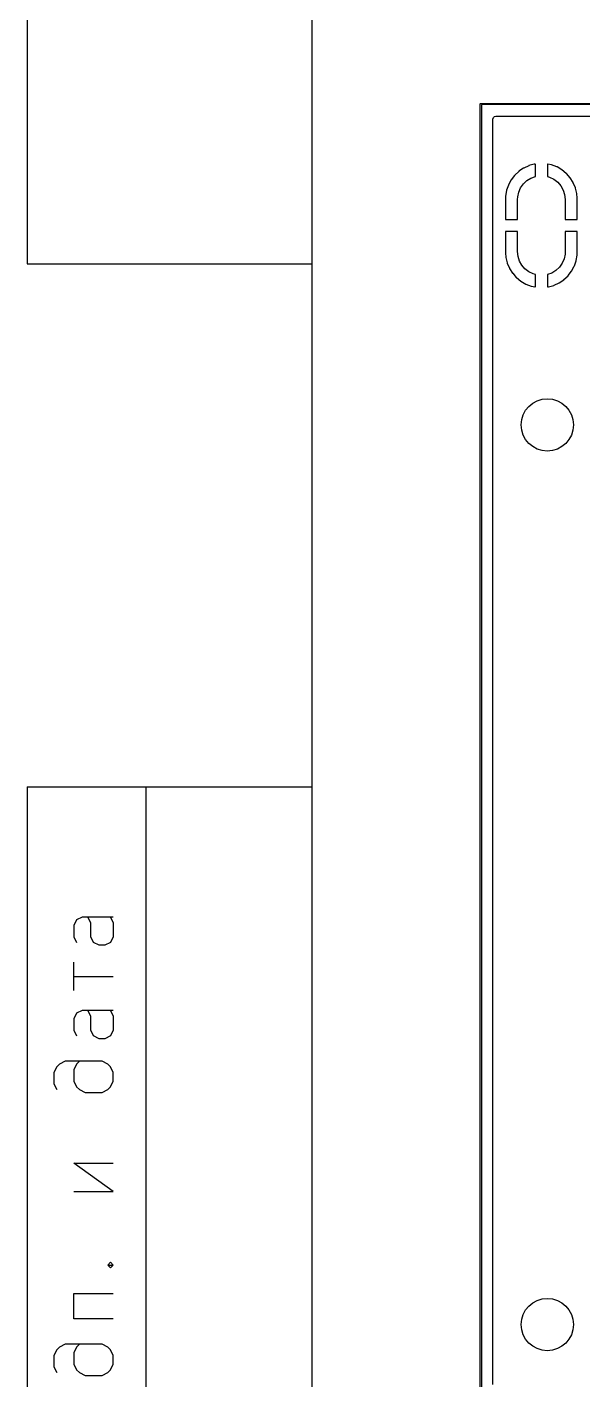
# Model space of a CAD drawing. Extents: x 0.3 to 11.5, y -8.2 to 3.2.
# Drawn here: x 0.315 to 1.236, y -3.345 to -1.104 of the extents above; entities that cross this region are included whole.
import ezdxf

# ---------------------------------------------------------------- set-up
doc = ezdxf.new("R2010")
doc.units = 0
doc.header["$MEASUREMENT"] = 0
doc.layers.add('BLACK', color=7, linetype='CONTINUOUS')

msp = doc.modelspace()

# ---------------------------------------------------------------- linework, layer by layer
at = {"layer": 'BLACK', "linetype": 'CONTINUOUS'}
for p, q in [((0.31496, 3.22806), (0.31496, -1.49635)), ((0.7874, -8.07115), (0.7874, -0.19685)), ((1.06575, -1.2315), (1.0659, -1.23114)), ((1.06575, -3.37717), (1.06575, -1.2315)), ((1.0659, -1.23114), (1.06604, -1.2308)), ((1.06604, -1.2308), (1.06638, -1.23066)), ((1.06604, -1.2308), (1.06604, -1.2308)), ((1.06604, -1.2308), (1.06604, -1.2308)), ((1.06638, -1.23066), (1.06674, -1.23051)), ((1.06674, -1.23051), (11.303, -1.2187)), ((11.302, -1.22067), (1.06772, -1.23248)), ((1.06772, -1.23248), (1.06772, -3.37618)), ((1.08676, -1.25645), (1.08754, -1.25377)), ((1.08754, -1.25377), (1.08966, -1.25194)), ((1.08966, -1.25194), (1.09171, -1.25149)), ((1.09171, -1.25149), (1.26451, -1.25129)), ((1.08676, -3.35219), (1.08676, -1.25645)), ((1.12966, -1.34309), (1.12301, -1.34938)), ((1.12997, -1.34284), (1.12966, -1.34309)), ((1.13754, -1.33769), (1.12997, -1.34284)), ((1.13789, -1.3375), (1.13754, -1.33769)), ((1.14619, -1.33363), (1.13789, -1.3375)), ((1.14656, -1.33349), (1.14619, -1.33363)), ((1.15537, -1.331), (1.14656, -1.33349)), ((1.15576, -1.33092), (1.15537, -1.331)), ((1.15646, -1.33084), (1.15576, -1.33092)), ((1.15697, -1.33092), (1.15646, -1.33084)), ((1.15713, -1.33147), (1.15697, -1.33092)), ((1.15713, -1.35131), (1.15713, -1.33147)), ((1.17727, -1.331), (1.17713, -1.33139)), ((1.17713, -1.33139), (1.17713, -1.3515)), ((1.17783, -1.33095), (1.17727, -1.331)), ((1.18375, -1.33219), (1.17783, -1.33095)), ((1.18413, -1.3323), (1.18375, -1.33219)), ((1.19268, -1.33558), (1.18413, -1.3323)), ((1.19304, -1.33575), (1.19268, -1.33558)), ((1.20095, -1.34036), (1.19304, -1.33575)), ((1.20128, -1.34059), (1.20095, -1.34036)), ((1.20835, -1.3464), (1.20128, -1.34059)), ((1.11248, -1.36571), (1.1095, -1.37437)), ((1.11264, -1.36535), (1.11248, -1.36571)), ((1.11697, -1.35728), (1.11264, -1.36535)), ((1.11718, -1.35695), (1.11697, -1.35728)), ((1.12274, -1.34967), (1.11718, -1.35695)), ((1.12301, -1.34938), (1.12274, -1.34967)), ((1.13276, -1.37016), (1.13733, -1.36364)), ((1.13733, -1.36364), (1.14311, -1.35818)), ((1.14311, -1.35818), (1.14987, -1.35398)), ((1.14987, -1.35398), (1.15713, -1.35131)), ((1.17713, -1.3515), (1.18085, -1.35247)), ((1.18085, -1.35247), (1.18799, -1.35598)), ((1.18799, -1.35598), (1.19428, -1.36086)), ((1.19428, -1.36086), (1.19946, -1.3669)), ((1.19946, -1.3669), (1.20332, -1.37386)), ((1.20864, -1.34667), (1.20835, -1.3464)), ((1.21469, -1.35354), (1.20864, -1.34667)), ((1.21493, -1.35386), (1.21469, -1.35354)), ((1.21981, -1.36161), (1.21493, -1.35386)), ((1.21999, -1.36196), (1.21981, -1.36161)), ((1.22357, -1.37039), (1.21999, -1.36196)), ((1.1078, -1.38413), (1.10776, -1.38506)), ((1.10776, -1.38506), (1.10776, -1.38517)), ((1.10776, -1.38517), (1.10776, -1.42196)), ((1.10784, -1.38382), (1.1078, -1.38413)), ((1.1094, -1.37475), (1.10784, -1.38382)), ((1.1095, -1.37437), (1.1094, -1.37475)), ((1.12776, -1.38937), (1.12798, -1.38525)), ((1.12776, -1.42268), (1.12776, -1.38937)), ((1.12798, -1.38525), (1.1296, -1.37747)), ((1.1296, -1.37747), (1.13276, -1.37016)), ((1.20332, -1.37386), (1.2057, -1.38145)), ((1.2057, -1.38145), (1.2065, -1.38937)), ((1.2065, -1.38937), (1.2065, -1.42268)), ((1.2237, -1.37076), (1.22357, -1.37039)), ((1.22588, -1.37965), (1.2237, -1.37076)), ((1.22594, -1.38005), (1.22588, -1.37965)), ((1.22649, -1.38687), (1.22594, -1.38005)), ((1.2265, -1.38707), (1.22649, -1.38687)), ((1.2265, -1.42214), (1.2265, -1.38707)), ((1.10776, -1.42196), (1.10794, -1.42256)), ((1.10794, -1.42256), (1.10799, -1.42261)), ((1.10799, -1.42261), (1.10829, -1.42268)), ((1.10829, -1.42268), (1.12776, -1.42268)), ((1.2065, -1.42268), (1.22579, -1.42268)), ((1.22579, -1.42268), (1.22639, -1.4225)), ((1.22639, -1.4225), (1.22643, -1.42245)), ((1.22643, -1.42245), (1.2265, -1.42214)), ((1.10783, -1.44291), (1.10776, -1.44321)), ((1.10776, -1.44321), (1.10776, -1.47829)), ((1.10787, -1.44285), (1.10783, -1.44291)), ((1.10847, -1.44268), (1.10787, -1.44285)), ((1.12776, -1.44268), (1.10847, -1.44268)), ((1.12776, -1.47598), (1.12776, -1.44268)), ((1.22597, -1.44268), (1.2065, -1.44268)), ((1.2065, -1.44268), (1.2065, -1.47598)), ((1.22627, -1.44274), (1.22597, -1.44268)), ((1.22632, -1.44279), (1.22627, -1.44274)), ((1.2265, -1.44339), (1.22632, -1.44279)), ((1.2265, -1.48018), (1.2265, -1.44339)), ((1.10776, -1.47829), (1.10777, -1.47848)), ((1.10777, -1.47848), (1.10832, -1.48531)), ((1.12856, -1.4839), (1.12776, -1.47598)), ((1.2065, -1.47598), (1.20628, -1.4801)), ((0.31496, -1.49635), (0.7874, -1.49635)), ((1.10832, -1.48531), (1.10838, -1.4857)), ((1.10838, -1.4857), (1.11056, -1.49459)), ((1.11056, -1.49459), (1.11069, -1.49497)), ((1.11069, -1.49497), (1.11427, -1.5034)), ((1.13094, -1.49149), (1.12856, -1.4839)), ((1.1348, -1.49845), (1.13094, -1.49149)), ((1.13998, -1.50449), (1.1348, -1.49845)), ((1.2015, -1.49519), (1.19693, -1.50171)), ((1.20466, -1.48789), (1.2015, -1.49519)), ((1.20628, -1.4801), (1.20466, -1.48789)), ((1.21729, -1.50807), (1.22162, -1.50001)), ((1.22162, -1.50001), (1.22178, -1.49964)), ((1.22178, -1.49964), (1.22476, -1.49099)), ((1.22476, -1.49099), (1.22486, -1.4906)), ((1.22486, -1.4906), (1.22642, -1.48154)), ((1.22642, -1.48154), (1.22646, -1.48123)), ((1.22646, -1.48123), (1.2265, -1.48029)), ((1.2265, -1.48029), (1.2265, -1.48018)), ((1.11427, -1.5034), (1.11445, -1.50375)), ((1.11445, -1.50375), (1.11933, -1.5115)), ((1.11933, -1.5115), (1.11957, -1.51181)), ((1.11957, -1.51181), (1.12562, -1.51868)), ((1.12562, -1.51868), (1.12591, -1.51896)), ((1.12591, -1.51896), (1.13298, -1.52477)), ((1.14627, -1.50937), (1.13998, -1.50449)), ((1.15341, -1.51289), (1.14627, -1.50937)), ((1.15713, -1.51385), (1.15341, -1.51289)), ((1.15713, -1.53396), (1.15713, -1.51385)), ((1.18439, -1.51137), (1.17713, -1.51404)), ((1.17713, -1.51404), (1.17713, -1.53388)), ((1.19115, -1.50718), (1.18439, -1.51137)), ((1.19693, -1.50171), (1.19115, -1.50718)), ((1.19672, -1.52766), (1.20429, -1.52252)), ((1.20429, -1.52252), (1.2046, -1.52227)), ((1.2046, -1.52227), (1.21125, -1.51598)), ((1.21125, -1.51598), (1.21152, -1.51568)), ((1.21152, -1.51568), (1.21708, -1.50841)), ((1.21708, -1.50841), (1.21729, -1.50807)), ((1.13298, -1.52477), (1.13331, -1.52499)), ((1.13331, -1.52499), (1.14122, -1.5296)), ((1.14122, -1.5296), (1.14158, -1.52977)), ((1.14158, -1.52977), (1.15013, -1.53305)), ((1.15013, -1.53305), (1.15051, -1.53316)), ((1.15051, -1.53316), (1.15643, -1.5344)), ((1.15643, -1.5344), (1.15699, -1.53436)), ((1.15699, -1.53436), (1.15713, -1.53396)), ((1.17713, -1.53388), (1.17729, -1.53444)), ((1.17729, -1.53444), (1.1778, -1.53452)), ((1.1778, -1.53452), (1.1785, -1.53444)), ((1.1785, -1.53444), (1.17889, -1.53436)), ((1.17889, -1.53436), (1.1877, -1.53187)), ((1.1877, -1.53187), (1.18807, -1.53173)), ((1.18807, -1.53173), (1.19637, -1.52786)), ((1.19637, -1.52786), (1.19672, -1.52766)), ((0.31496, -2.36249), (0.7874, -2.36249)), ((0.31496, -2.36249), (0.31496, -8.07115)), ((0.51181, -2.36249), (0.51181, -8.07115)), ((0.39698, -2.58277), (0.3923, -2.59215)), ((0.3923, -2.59215), (0.3923, -2.61089)), ((0.40636, -2.57809), (0.39698, -2.58277)), ((0.45791, -2.57809), (0.40636, -2.57809)), ((0.42042, -2.58746), (0.41573, -2.57809)), ((0.42042, -2.61089), (0.42042, -2.58746)), ((0.45322, -2.57809), (0.45791, -2.58746)), ((0.45791, -2.58746), (0.45791, -2.61089)), ((0.3923, -2.61089), (0.39698, -2.62027)), ((0.4251, -2.62027), (0.42042, -2.61089)), ((0.43448, -2.62496), (0.4251, -2.62027)), ((0.45322, -2.62027), (0.44385, -2.62496)), ((0.45791, -2.61089), (0.45322, -2.62027)), ((0.44385, -2.62496), (0.43448, -2.62496)), ((0.3923, -2.69995), (0.3923, -2.65308)), ((0.3923, -2.67651), (0.45791, -2.67651)), ((0.40636, -2.73275), (0.39698, -2.73744)), ((0.45791, -2.73275), (0.40636, -2.73275)), ((0.42042, -2.74213), (0.41573, -2.73275)), ((0.45322, -2.73275), (0.45791, -2.74213)), ((0.39698, -2.73744), (0.3923, -2.74682)), ((0.3923, -2.74682), (0.3923, -2.76556)), ((0.42042, -2.76556), (0.42042, -2.74213)), ((0.45791, -2.74213), (0.45791, -2.76556)), ((0.3923, -2.76556), (0.39698, -2.77494)), ((0.4251, -2.77494), (0.42042, -2.76556)), ((0.43448, -2.77962), (0.4251, -2.77494)), ((0.45322, -2.77494), (0.44385, -2.77962)), ((0.45791, -2.76556), (0.45322, -2.77494)), ((0.44385, -2.77962), (0.43448, -2.77962)), ((0.36886, -2.82181), (0.36417, -2.82649)), ((0.37823, -2.81712), (0.36886, -2.82181)), ((0.43916, -2.81712), (0.37823, -2.81712)), ((0.39698, -2.82181), (0.3923, -2.83118)), ((0.40167, -2.81712), (0.39698, -2.82181)), ((0.44854, -2.82181), (0.43916, -2.81712)), ((0.45322, -2.82649), (0.44854, -2.82181)), ((0.36417, -2.82649), (0.35949, -2.83587)), ((0.35949, -2.83587), (0.35949, -2.85461)), ((0.3923, -2.83118), (0.3923, -2.84993)), ((0.45791, -2.83587), (0.45322, -2.82649)), ((0.45791, -2.84993), (0.45791, -2.83587)), ((0.35949, -2.85461), (0.36417, -2.86399)), ((0.3923, -2.84993), (0.39698, -2.8593)), ((0.39698, -2.8593), (0.40167, -2.86399)), ((0.40167, -2.86399), (0.41104, -2.86867)), ((0.43916, -2.86867), (0.44854, -2.86399)), ((0.44854, -2.86399), (0.45322, -2.8593)), ((0.45322, -2.8593), (0.45791, -2.84993)), ((0.41104, -2.86867), (0.43916, -2.86867)), ((0.45791, -3.03272), (0.3923, -2.98585)), ((0.3923, -2.98585), (0.45791, -2.98585)), ((0.3923, -3.03272), (0.45791, -3.03272)), ((0.44854, -3.15458), (0.45322, -3.14989)), ((0.45322, -3.15926), (0.44854, -3.15458)), ((0.44854, -3.15458), (0.45791, -3.15458)), ((0.45322, -3.14989), (0.45791, -3.15458)), ((0.45791, -3.15458), (0.45322, -3.15926)), ((0.3923, -3.24363), (0.3923, -3.20145)), ((0.3923, -3.20145), (0.45791, -3.20145)), ((0.45791, -3.24363), (0.3923, -3.24363)), ((0.36886, -3.2905), (0.36417, -3.29518)), ((0.37823, -3.28581), (0.36886, -3.2905)), ((0.43916, -3.28581), (0.37823, -3.28581)), ((0.39698, -3.2905), (0.3923, -3.29987)), ((0.40167, -3.28581), (0.39698, -3.2905)), ((0.44854, -3.2905), (0.43916, -3.28581)), ((0.45322, -3.29518), (0.44854, -3.2905)), ((0.36417, -3.29518), (0.35949, -3.30456)), ((0.35949, -3.30456), (0.35949, -3.32331)), ((0.3923, -3.29987), (0.3923, -3.31862)), ((0.45791, -3.30456), (0.45322, -3.29518)), ((0.45791, -3.31862), (0.45791, -3.30456)), ((0.35949, -3.32331), (0.36417, -3.33268)), ((0.3923, -3.31862), (0.39698, -3.32799)), ((0.39698, -3.32799), (0.40167, -3.33268)), ((0.40167, -3.33268), (0.41104, -3.33737)), ((0.41104, -3.33737), (0.43916, -3.33737)), ((0.43916, -3.33737), (0.44854, -3.33268)), ((0.44854, -3.33268), (0.45322, -3.32799)), ((0.45322, -3.32799), (0.45791, -3.31862))]:
    msp.add_line(p, q, dxfattribs=at)
at = {"layer": 'BLACK'}
for centre in [(1.17697, -1.76299), (1.17697, -3.25315)]:
    msp.add_circle(centre, 0.04331, dxfattribs=at)

doc.saveas('drawing.dxf')
